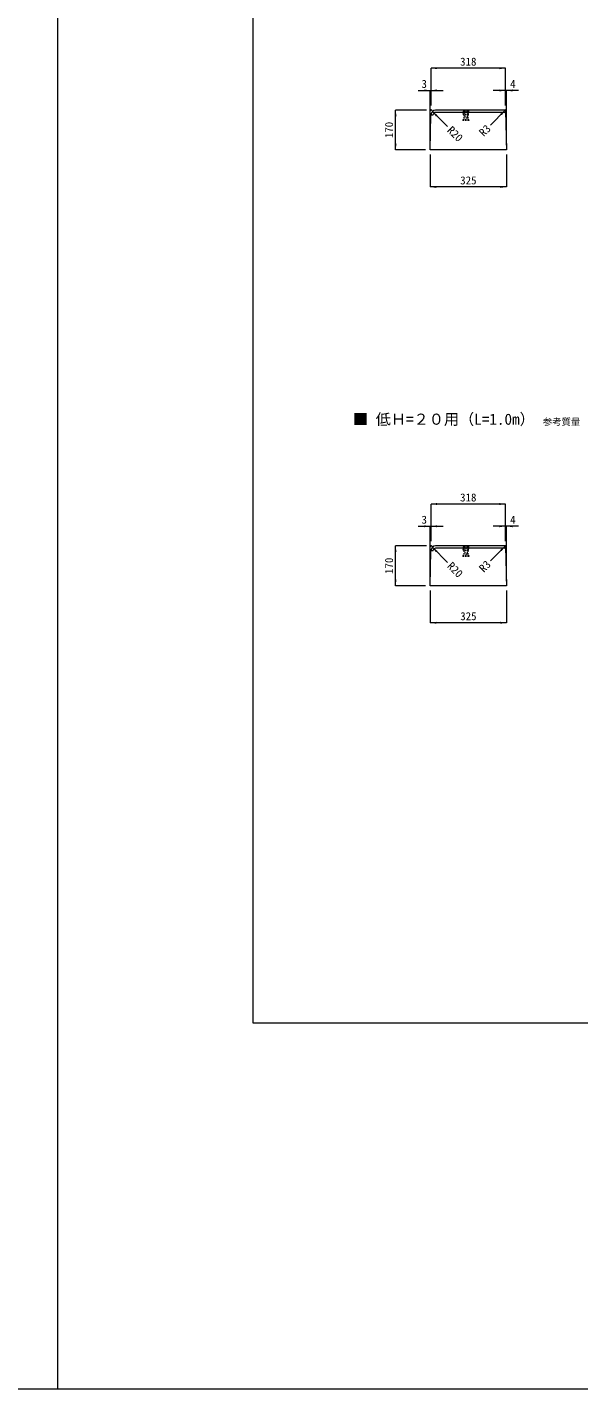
# Model space of a CAD drawing. Units: millimetres at full size. Extents: x 15356 to 28345, y 158 to 12089.
# Drawn here: x 21721 to 24076, y 158 to 5975 of the extents above; entities that cross this region are included whole.
import ezdxf
from ezdxf.enums import TextEntityAlignment as Align

# ---------------------------------------------------------------- set-up
doc = ezdxf.new("R2010")
doc.units = ezdxf.units.MM
doc.header["$LTSCALE"] = 15
doc.linetypes.add('USER1', pattern=[0.675, 0.375, -0.3])
for name, color, linetype, lineweight in [('(0-0)', 7, 'Continuous', 13), ('図枠', 1, 'Continuous', 13), ('寸法線', 7, 'Continuous', 9), ('本体', 2, 'Continuous', 20), ('枠', 5, 'Continuous', 5), ('補助線', 8, 'Continuous', 13), ('ｲﾝｻｰﾄ', 3, 'USER1', 5)]:
    doc.layers.add(name, color=color, linetype=linetype, lineweight=lineweight)
doc.styles.add('ＭＳ ゴシック', font='')
doc.styles.get('ＭＳ ゴシック').set_extended_font_data('MS Gothic')

# ---------------------------------------------------------------- blocks, each defined once
blk = doc.blocks.new('filled_arrow')
at = {"color": 0, "linetype": 'Continuous', "lineweight": -2}
blk.add_solid([(7.5, 1.25), (0, 0), (7.5, -1.25)], dxfattribs=at)

msp = doc.modelspace()

# ---------------------------------------------------------------- linework, layer by layer
at = {"layer": '図枠'}
for p, q in [((21850.43, 11238.6), (21850.43, 158.32)), ((15355.7, 158.32), (28345.16, 158.32))]:
    msp.add_line(p, q, dxfattribs=at)
at = {"layer": '寸法線'}
for p, q in [((23762.7, 5800.36), (23444.7, 5800.36)), ((23444.7, 5641.39), (23444.7, 5800.36)), ((23762.7, 5641.39), (23762.7, 5800.36)), ((23389.7, 5705.28), (23496.7, 5705.28)), ((23441.7, 5471.39), (23441.7, 5705.28)), ((23444.7, 5641.39), (23444.7, 5705.28)), ((23818.7, 5705.28), (23710.7, 5705.28)), ((23762.7, 5641.39), (23762.7, 5705.28)), ((23766.7, 5471.39), (23766.7, 5705.28)), ((23293.25, 5451.39), (23293.25, 5621.39)), ((23424.7, 5621.39), (23293.25, 5621.39)), ((23450.33, 5615.65), (23515.38, 5550.6)), ((23761.86, 5620.53), (23698.56, 5557.23)), ((23421.7, 5451.39), (23293.25, 5451.39)), ((23441.7, 5431.39), (23441.7, 5293.02)), ((23766.7, 5431.39), (23766.7, 5293.02)), ((23766.7, 5293.02), (23441.7, 5293.02)), ((23762.7, 3938.38), (23444.7, 3938.38)), ((23444.7, 3779.4), (23444.7, 3938.38)), ((23762.7, 3779.4), (23762.7, 3938.38)), ((23389.7, 3843.3), (23496.7, 3843.3)), ((23441.7, 3609.4), (23441.7, 3843.3)), ((23444.7, 3779.4), (23444.7, 3843.3)), ((23818.7, 3843.3), (23710.7, 3843.3)), ((23762.7, 3779.4), (23762.7, 3843.3)), ((23766.7, 3609.4), (23766.7, 3843.3)), ((23293.25, 3589.4), (23293.25, 3759.4)), ((23424.7, 3759.4), (23293.25, 3759.4)), ((23450.33, 3753.67), (23515.38, 3688.62)), ((23761.86, 3758.55), (23698.56, 3695.25)), ((23421.7, 3589.4), (23293.25, 3589.4)), ((23441.7, 3569.4), (23441.7, 3431.04)), ((23766.7, 3569.4), (23766.7, 3431.04)), ((23766.7, 3431.04), (23441.7, 3431.04))]:
    msp.add_line(p, q, dxfattribs=at)
at = {"layer": '本体'}
for p, q in [((23441.7, 5451.39), (23444.35, 5601.74)), ((23759.76, 5621.39), (23464.35, 5621.39)), ((23762.76, 5618.46), (23766.7, 5451.39)), ((23766.7, 5451.39), (23441.7, 5451.39)), ((23441.7, 3589.4), (23444.35, 3739.76)), ((23759.76, 3759.4), (23464.35, 3759.4)), ((23762.76, 3756.48), (23766.7, 3589.4)), ((23766.7, 3589.4), (23441.7, 3589.4))]:
    msp.add_line(p, q, dxfattribs=at)
at = {"layer": '本体', "color": 4, "lineweight": 5}
for p, q in [((23444.34, 5601.39), (23454.34, 5601.39)), ((23454.34, 5601.39), (23454.35, 5601.56)), ((23759.77, 5611.39), (23464.35, 5611.39)), ((23444.34, 3739.4), (23454.34, 3739.4)), ((23454.34, 3739.4), (23454.35, 3739.58)), ((23759.77, 3749.4), (23464.35, 3749.4))]:
    msp.add_line(p, q, dxfattribs=at)
at = {"layer": '本体'}
for centre, radius, start, end in [((23464.35, 5601.39), 20, 90, 178.989), ((23759.76, 5618.39), 3, 1.34789, 90), ((23464.35, 3739.4), 20, 90, 178.989), ((23759.76, 3756.4), 3, 1.34789, 90)]:
    msp.add_arc(centre, radius, start, end, dxfattribs=at)
at = {"layer": '本体', "color": 4, "lineweight": 5}
for centre, radius, start, end in [((23464.35, 5601.39), 10, 90, 178.989), ((23759.77, 5608.39), 3, 1.43387, 90), ((23464.35, 3739.4), 10, 90, 178.989), ((23759.77, 3746.4), 3, 1.43387, 90)]:
    msp.add_arc(centre, radius, start, end, dxfattribs=at)
at = {"layer": '枠', "lineweight": 20}
for p, q in [((22685.43, 1720.43), (22685.43, 8720.43)), ((27510.43, 1720.43), (22685.43, 1720.43))]:
    msp.add_line(p, q, dxfattribs=at)
at = {"layer": '補助線'}
for centre in [(23444.7, 5621.39), (23762.7, 5621.39), (23444.7, 3759.4), (23762.7, 3759.4)]:
    msp.add_circle(centre, 2, dxfattribs=at)
at = {"layer": 'ｲﾝｻｰﾄ'}
for p, q in [((23606.95, 5612.14), (23580.45, 5612.14)), ((23580.45, 5612.14), (23580.45, 5610.64)), ((23606.95, 5610.64), (23580.45, 5610.64)), ((23582.95, 5621.39), (23581.7, 5612.14)), ((23582.95, 5601.39), (23581.7, 5610.64)), ((23604.45, 5621.39), (23582.95, 5621.39)), ((23604.45, 5601.39), (23582.95, 5601.39)), ((23585.45, 5621.39), (23585.45, 5580.39)), ((23601.95, 5616.39), (23585.45, 5616.39)), ((23588.45, 5616.39), (23588.45, 5586.39)), ((23598.95, 5586.39), (23588.45, 5586.39)), ((23598.95, 5616.39), (23598.95, 5586.39)), ((23601.95, 5621.39), (23601.95, 5580.39)), ((23604.45, 5621.39), (23605.7, 5612.14)), ((23604.45, 5601.39), (23605.7, 5610.64)), ((23606.95, 5612.14), (23606.95, 5610.64)), ((23580.95, 5580.39), (23580.95, 5576.39)), ((23606.45, 5580.39), (23580.95, 5580.39)), ((23606.45, 5576.39), (23580.95, 5576.39)), ((23606.45, 5580.39), (23606.45, 5576.39)), ((23606.95, 3750.16), (23580.45, 3750.16)), ((23580.45, 3750.16), (23580.45, 3748.66)), ((23606.95, 3748.66), (23580.45, 3748.66)), ((23582.95, 3759.41), (23581.7, 3750.16)), ((23582.95, 3739.41), (23581.7, 3748.66)), ((23604.45, 3759.41), (23582.95, 3759.41)), ((23604.45, 3739.41), (23582.95, 3739.41)), ((23585.45, 3759.41), (23585.45, 3718.41)), ((23601.95, 3754.41), (23585.45, 3754.41)), ((23588.45, 3754.41), (23588.45, 3724.41)), ((23598.95, 3724.41), (23588.45, 3724.41)), ((23598.95, 3754.41), (23598.95, 3724.41)), ((23601.95, 3759.41), (23601.95, 3718.41)), ((23604.45, 3759.41), (23605.7, 3750.16)), ((23604.45, 3739.41), (23605.7, 3748.66)), ((23606.95, 3750.16), (23606.95, 3748.66)), ((23580.95, 3718.41), (23580.95, 3714.41)), ((23606.45, 3718.41), (23580.95, 3718.41)), ((23606.45, 3714.41), (23580.95, 3714.41)), ((23606.45, 3718.41), (23606.45, 3714.41))]:
    msp.add_line(p, q, dxfattribs=at)

# ---------------------------------------------------------------- block references
at = {"layer": '寸法線', "xscale": 3.47, "yscale": 3.47}
for p in [(23444.7, 5800.36), (23444.7, 5705.28), (23766.7, 5705.28), (23441.7, 5293.02), (23444.7, 3938.38), (23444.7, 3843.3), (23766.7, 3843.3), (23441.7, 3431.04)]:
    msp.add_blockref('filled_arrow', p, dxfattribs=at)
for p, rotation in [((23762.7, 5800.36), 180), ((23441.7, 5705.28), 180), ((23762.7, 5705.28), 180), ((23293.25, 5621.39), 270), ((23450.33, 5615.65), 315), ((23761.86, 5620.53), 225), ((23293.25, 5451.39), 90), ((23766.7, 5293.02), 180), ((23762.7, 3938.38), 180), ((23441.7, 3843.3), 180), ((23762.7, 3843.3), 180), ((23293.25, 3759.4), 270), ((23450.33, 3753.67), 315), ((23761.86, 3758.55), 225), ((23293.25, 3589.4), 90), ((23766.7, 3431.04), 180)]:
    msp.add_blockref('filled_arrow', p, dxfattribs=dict(at, rotation=rotation))

# ---------------------------------------------------------------- texts
at = {"layer": '(0-0)', "style": 'ＭＳ ゴシック'}
for s, height, p in [('■ 低Ｈ=２０用（L=1.0m）', 47.47, (23111.43, 4262.78)), ('参考質量 ：127kg', 28.48, (23922.29, 4266.42))]:
    msp.add_text(s, height=height, dxfattribs=at).set_placement(p, align=Align.BOTTOM_LEFT)
at = {"layer": '寸法線', "style": 'ＭＳ ゴシック'}
for s, p in [('318', (23603.7, 5828.36)), ('3', (23415.66, 5733.28)), ('4', (23794.19, 5733.28)), ('325', (23604.2, 5321.02)), ('318', (23603.7, 3966.38)), ('3', (23415.66, 3871.3)), ('4', (23794.19, 3871.3)), ('325', (23604.2, 3459.04))]:
    msp.add_text(s, height=34.18, dxfattribs=at).set_placement(p, align=Align.MIDDLE_CENTER)
for p in [(23265.25, 5536.39), (23265.25, 3674.4)]:
    msp.add_text('170', height=34.18, rotation=90, dxfattribs=at).set_placement(p, align=Align.MIDDLE_CENTER)
for p in [(23535.18, 5556.26), (23535.18, 3694.27)]:
    msp.add_text('R20', height=34.18, rotation=315, dxfattribs=at).set_placement(p, align=Align.TOP_LEFT)
for p in [(23678.76, 5562.88), (23678.76, 3700.9)]:
    msp.add_text('R3', height=34.18, rotation=45, dxfattribs=at).set_placement(p, align=Align.TOP_RIGHT)

doc.saveas('drawing.dxf')
